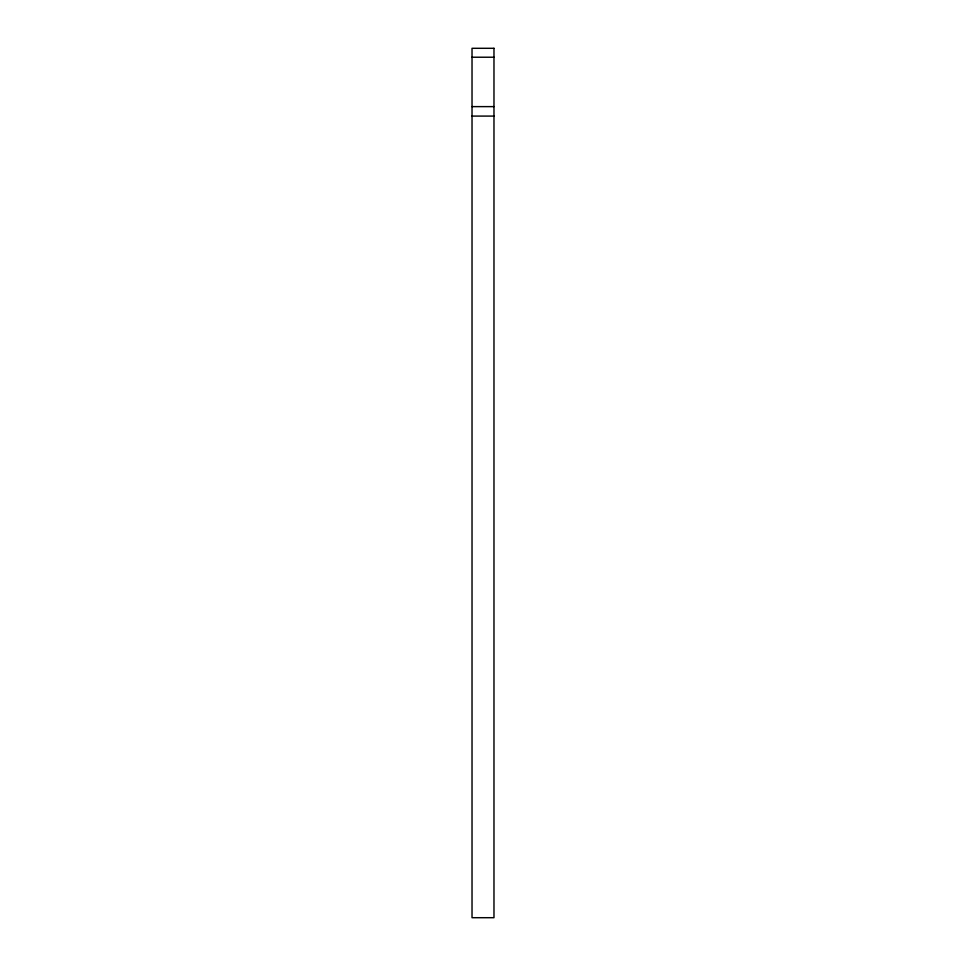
<?xml version="1.0" encoding="UTF-8"?>
<svg xmlns="http://www.w3.org/2000/svg" width="966" height="966" viewBox="0 0 966 966"><rect width="100%" height="100%" fill="white"/><g stroke="black" fill="none" stroke-linecap="round" stroke-linejoin="round"><path stroke-width="1.45" d="M472.024 57.223L493.976 57.223M472.024 106.622L493.976 106.622M472.024 116.089L493.976 116.089M493.976 48.3L472.024 48.3L472.024 917.7L493.976 917.7L493.976 48.3"/></g></svg>
